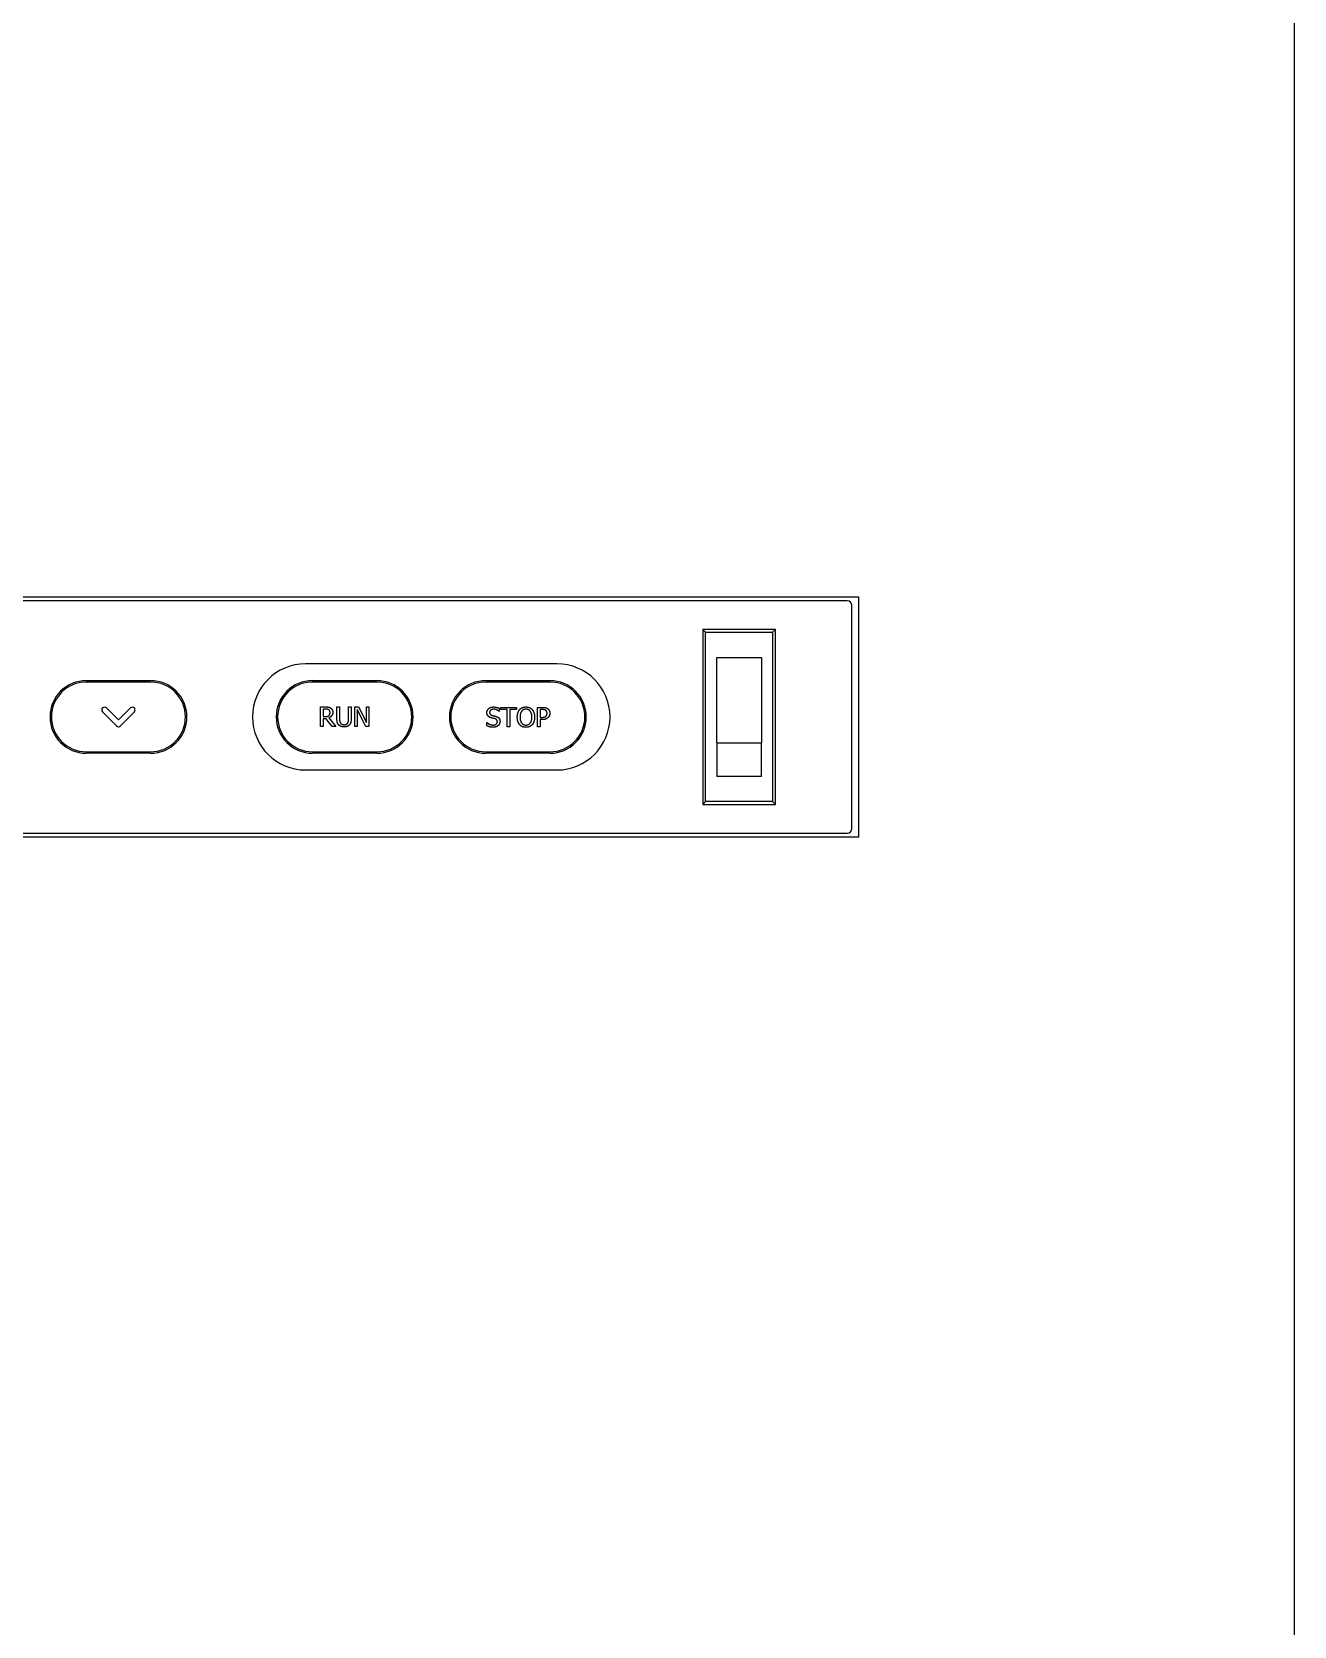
# Model space of a CAD drawing. Extents: x 109308 to 114204, y 60901 to 64142.
# Drawn here: x 112123.2 to 112349.1, y 62564.7 to 62850 of the extents above; entities that cross this region are included whole.
import ezdxf

# ---------------------------------------------------------------- set-up
doc = ezdxf.new("R2010")
doc.units = 0
doc.header["$LTSCALE"] = 10
doc.header["$MEASUREMENT"] = 0
doc.layers.get('0').update_dxf_attribs({"linetype": 'CONTINUOUS'})
doc.layers.add('가시적인_것_ISO_', color=3, linetype='CONTINUOUS')
doc.layers.add('가시적인_좁은_것_ISO_', color=3, linetype='CONTINUOUS')

# ---------------------------------------------------------------- blocks, each defined once
blk = doc.blocks.new('44Q1XC')
at = {"layer": '가시적인_것_ISO_'}
for p, q in [((17370.93, 5933.59), (17370.93, 5273.59)), ((16908.93, 5662.09), (17292.93, 5662.09)), ((17292.93, 5662.09), (17292.93, 5619.09)), ((17290.94, 5661.39), (16910.74, 5661.39)), ((17291.74, 5620.59), (17291.74, 5660.59)), ((17278.08, 5656.24), (17265.08, 5656.24)), ((17265.58, 5655.74), (17265.08, 5656.24)), ((17265.08, 5656.24), (17265.08, 5624.94)), ((17278.08, 5656.24), (17277.58, 5655.74)), ((17278.08, 5624.94), (17278.08, 5656.24)), ((17267.58, 5651.24), (17275.58, 5651.24)), ((17267.58, 5635.94), (17267.58, 5651.24)), ((17275.58, 5651.24), (17275.58, 5635.94)), ((17238.97, 5650.09), (17193.97, 5650.09)), ((17154.72, 5647.09), (17166.22, 5647.09)), ((17166.22, 5646.84), (17154.72, 5646.84)), ((17195.22, 5647.09), (17206.72, 5647.09)), ((17206.72, 5646.84), (17195.22, 5646.84)), ((17226.22, 5647.09), (17237.72, 5647.09)), ((17237.72, 5646.84), (17226.22, 5646.84)), ((17158.33, 5642.19), (17160.47, 5640.05)), ((17160.47, 5640.05), (17162.62, 5642.19)), ((17196.65, 5642.38), (17197.55, 5642.38)), ((17196.65, 5638.88), (17196.65, 5642.38)), ((17197.58, 5641.98), (17197.11, 5641.98)), ((17197.11, 5641.98), (17197.11, 5640.66)), ((17199.59, 5642.38), (17200.06, 5642.38)), ((17199.59, 5640.19), (17199.59, 5642.38)), ((17200.06, 5642.38), (17200.06, 5640.19)), ((17201.66, 5642.38), (17202.13, 5642.38)), ((17201.66, 5640.18), (17201.66, 5642.38)), ((17202.13, 5642.38), (17202.13, 5640.19)), ((17202.79, 5642.38), (17203.45, 5642.38)), ((17202.79, 5638.88), (17202.79, 5642.38)), ((17203.23, 5641.9), (17203.23, 5638.88)), ((17204.78, 5638.88), (17203.23, 5641.9)), ((17203.45, 5642.38), (17204.86, 5639.61)), ((17204.86, 5642.38), (17205.3, 5642.38)), ((17204.86, 5639.61), (17204.86, 5642.38)), ((17205.3, 5642.38), (17205.3, 5638.88)), ((17228.65, 5642.14), (17228.65, 5641.58)), ((17228.9, 5642.3), (17231.71, 5642.3)), ((17228.9, 5641.89), (17228.9, 5642.3)), ((17230.07, 5641.89), (17228.9, 5641.89)), ((17230.07, 5638.8), (17230.07, 5641.89)), ((17230.54, 5641.89), (17230.54, 5638.8)), ((17231.71, 5641.89), (17230.54, 5641.89)), ((17231.71, 5642.3), (17231.71, 5641.89)), ((17235.48, 5642.3), (17236.35, 5642.3)), ((17235.48, 5638.8), (17235.48, 5642.3)), ((17236.33, 5641.9), (17235.94, 5641.9)), ((17235.94, 5641.9), (17235.94, 5640.51)), ((17160.12, 5638.99), (17157.62, 5641.49)), ((17163.33, 5641.49), (17160.83, 5638.99)), ((17197.11, 5640.66), (17197.52, 5640.66)), ((17197.11, 5640.27), (17197.11, 5638.88)), ((17197.65, 5640.27), (17197.11, 5640.27)), ((17198.75, 5638.88), (17197.65, 5640.27)), ((17198.11, 5640.4), (17199.36, 5638.88)), ((17226.4, 5639.6), (17226.44, 5639.6)), ((17226.4, 5639.01), (17226.4, 5639.6)), ((17228.65, 5641.58), (17228.61, 5641.58)), ((17235.94, 5640.51), (17236.26, 5640.51)), ((17235.94, 5640.11), (17235.94, 5638.8)), ((17236.33, 5640.11), (17235.94, 5640.11)), ((17197.11, 5638.88), (17196.65, 5638.88)), ((17199.36, 5638.88), (17198.75, 5638.88)), ((17203.23, 5638.88), (17202.79, 5638.88)), ((17205.3, 5638.88), (17204.78, 5638.88)), ((17230.54, 5638.8), (17230.07, 5638.8)), ((17235.94, 5638.8), (17235.48, 5638.8)), ((17154.72, 5634.34), (17166.22, 5634.34)), ((17166.22, 5634.09), (17154.72, 5634.09)), ((17195.22, 5634.34), (17206.72, 5634.34)), ((17206.72, 5634.09), (17195.22, 5634.09)), ((17226.22, 5634.34), (17237.72, 5634.34)), ((17237.72, 5634.09), (17226.22, 5634.09)), ((17267.58, 5635.94), (17267.58, 5629.94)), ((17267.58, 5635.94), (17275.58, 5635.94)), ((17275.58, 5629.94), (17275.58, 5635.94)), ((17193.97, 5631.09), (17238.97, 5631.09)), ((17275.58, 5629.94), (17267.58, 5629.94)), ((17265.08, 5624.94), (17265.58, 5625.44)), ((17265.08, 5624.94), (17278.08, 5624.94)), ((17278.08, 5624.94), (17277.58, 5625.44)), ((17292.93, 5619.09), (16908.93, 5619.09)), ((16910.74, 5619.79), (17290.94, 5619.79))]:
    blk.add_line(p, q, dxfattribs=at)
for centre, radius, start, end in [((17290.94, 5660.59), 0.8, 0, 90), ((17193.97, 5640.59), 9.5, 90, 270), ((17238.97, 5640.59), 9.5, 270, 90), ((17154.72, 5640.59), 6.5, 90, 270), ((17154.72, 5640.59), 6.25, 90, 270), ((17166.22, 5640.59), 6.5, 270, 90), ((17166.22, 5640.59), 6.25, 270, 90), ((17195.22, 5640.59), 6.5, 90, 270), ((17195.22, 5640.59), 6.25, 90, 270), ((17206.72, 5640.59), 6.5, 270, 90), ((17206.72, 5640.59), 6.25, 270, 90), ((17226.22, 5640.59), 6.5, 90, 270), ((17226.22, 5640.59), 6.25, 90, 270), ((17237.72, 5640.59), 6.5, 270, 90), ((17237.72, 5640.59), 6.25, 270, 90), ((17157.97, 5641.84), 0.5, 45, 225), ((17162.97, 5641.84), 0.5, 315, 135), ((17160.47, 5639.34), 0.5, 225, 315), ((17290.94, 5620.59), 0.8, 270, 0)]:
    blk.add_arc(centre, radius, start, end, dxfattribs=at)
for points in [[(17197.55, 5642.38), (17197.85, 5642.38), (17198.26, 5642.31), (17198.44, 5642.19)], [(17198.13, 5641.86), (17198.03, 5641.92), (17197.77, 5641.98), (17197.58, 5641.98)], [(17198.44, 5642.19), (17198.63, 5642.07), (17198.84, 5641.7), (17198.84, 5641.43)], [(17226.43, 5641.37), (17226.43, 5641.79), (17227.09, 5642.37), (17227.61, 5642.37)], [(17227.64, 5641.96), (17227.32, 5641.96), (17226.92, 5641.66), (17226.92, 5641.41)], [(17227.61, 5642.37), (17227.9, 5642.37), (17228.42, 5642.25), (17228.65, 5642.14)], [(17228.61, 5641.58), (17228.45, 5641.74), (17227.92, 5641.96), (17227.64, 5641.96)], [(17231.87, 5640.55), (17231.87, 5640.99), (17232.09, 5641.66), (17232.29, 5641.9)], [(17232.29, 5641.9), (17232.49, 5642.14), (17233.06, 5642.38), (17233.42, 5642.38)], [(17233.42, 5641.98), (17233.17, 5641.98), (17232.79, 5641.8), (17232.64, 5641.61)], [(17233.42, 5642.38), (17233.77, 5642.38), (17234.35, 5642.13), (17234.54, 5641.9)], [(17234.19, 5641.61), (17234.05, 5641.79), (17233.66, 5641.98), (17233.42, 5641.98)], [(17234.54, 5641.9), (17234.74, 5641.67), (17234.96, 5640.99), (17234.96, 5640.55)], [(17236.95, 5641.77), (17236.84, 5641.84), (17236.54, 5641.9), (17236.33, 5641.9)], [(17236.35, 5642.3), (17236.67, 5642.3), (17237.1, 5642.2), (17237.27, 5642.09)], [(17237.27, 5642.09), (17237.47, 5641.95), (17237.69, 5641.54), (17237.69, 5641.25)], [(17197.52, 5640.66), (17197.72, 5640.66), (17198.04, 5640.73), (17198.16, 5640.84)], [(17198.84, 5641.43), (17198.84, 5641.05), (17198.45, 5640.53), (17198.11, 5640.4)], [(17198.35, 5641.39), (17198.35, 5641.54), (17198.25, 5641.78), (17198.13, 5641.86)], [(17198.16, 5640.84), (17198.26, 5640.94), (17198.35, 5641.21), (17198.35, 5641.39)], [(17199.93, 5639.13), (17199.74, 5639.31), (17199.59, 5639.82), (17199.59, 5640.19)], [(17200.86, 5638.8), (17200.55, 5638.8), (17200.09, 5638.97), (17199.93, 5639.13)], [(17200.06, 5640.19), (17200.06, 5639.95), (17200.12, 5639.62), (17200.21, 5639.49)], [(17200.21, 5639.49), (17200.3, 5639.35), (17200.63, 5639.2), (17200.86, 5639.2)], [(17200.86, 5639.2), (17201.08, 5639.2), (17201.42, 5639.35), (17201.51, 5639.49)], [(17201.79, 5639.13), (17201.62, 5638.96), (17201.18, 5638.8), (17200.86, 5638.8)], [(17201.51, 5639.49), (17201.6, 5639.62), (17201.66, 5639.95), (17201.66, 5640.18)], [(17202.13, 5640.19), (17202.13, 5639.83), (17201.98, 5639.31), (17201.79, 5639.13)], [(17227.55, 5638.74), (17227.17, 5638.74), (17226.64, 5638.9), (17226.4, 5639.01)], [(17226.66, 5640.73), (17226.55, 5640.85), (17226.43, 5641.16), (17226.43, 5641.37)], [(17226.44, 5639.6), (17226.67, 5639.38), (17227.25, 5639.14), (17227.52, 5639.14)], [(17227.24, 5640.42), (17227.05, 5640.47), (17226.77, 5640.62), (17226.66, 5640.73)], [(17226.92, 5641.41), (17226.92, 5641.19), (17227.15, 5640.93), (17227.37, 5640.87)], [(17227.87, 5640.27), (17227.71, 5640.31), (17227.44, 5640.37), (17227.24, 5640.42)], [(17227.37, 5640.87), (17227.52, 5640.83), (17227.95, 5640.73), (17228.09, 5640.68)], [(17227.52, 5639.14), (17227.91, 5639.14), (17228.3, 5639.47), (17228.3, 5639.73)], [(17228.47, 5639.06), (17228.3, 5638.91), (17227.87, 5638.74), (17227.55, 5638.74)], [(17228.3, 5639.73), (17228.3, 5639.94), (17228.09, 5640.2), (17227.87, 5640.27)], [(17228.09, 5640.68), (17228.45, 5640.57), (17228.78, 5640.13), (17228.78, 5639.8)], [(17228.78, 5639.8), (17228.78, 5639.6), (17228.62, 5639.2), (17228.47, 5639.06)], [(17232.29, 5639.21), (17232.09, 5639.44), (17231.87, 5640.12), (17231.87, 5640.55)], [(17233.42, 5638.73), (17233.06, 5638.73), (17232.49, 5638.97), (17232.29, 5639.21)], [(17232.64, 5641.61), (17232.5, 5641.43), (17232.36, 5640.89), (17232.36, 5640.55)], [(17232.36, 5640.55), (17232.36, 5639.87), (17232.93, 5639.13), (17233.42, 5639.13)], [(17233.42, 5639.13), (17233.9, 5639.13), (17234.48, 5639.87), (17234.48, 5640.55)], [(17234.54, 5639.21), (17234.33, 5638.96), (17233.76, 5638.73), (17233.42, 5638.73)], [(17234.48, 5640.55), (17234.48, 5640.9), (17234.33, 5641.44), (17234.19, 5641.61)], [(17234.96, 5640.55), (17234.96, 5640.13), (17234.75, 5639.44), (17234.54, 5639.21)], [(17236.26, 5640.51), (17236.54, 5640.51), (17236.89, 5640.6), (17237, 5640.72)], [(17237.38, 5640.47), (17237.2, 5640.29), (17236.71, 5640.11), (17236.33, 5640.11)], [(17237.2, 5641.24), (17237.2, 5641.42), (17237.08, 5641.68), (17236.95, 5641.77)], [(17237, 5640.72), (17237.11, 5640.82), (17237.2, 5641.07), (17237.2, 5641.24)], [(17237.69, 5641.25), (17237.69, 5641.02), (17237.53, 5640.61), (17237.38, 5640.47)]]:
    blk.add_open_spline(points, degree=2, dxfattribs=at)
at = {"layer": '가시적인_좁은_것_ISO_'}
for p, q in [((17265.58, 5655.74), (17277.58, 5655.74)), ((17265.58, 5625.44), (17265.58, 5655.74)), ((17277.58, 5655.74), (17277.58, 5625.44)), ((17277.58, 5625.44), (17265.58, 5625.44))]:
    blk.add_line(p, q, dxfattribs=at)
blk = doc.blocks.new('33CSS')
blk.add_blockref('44Q1XC', (92607.27, 57567.1))

msp = doc.modelspace()

# ---------------------------------------------------------------- block references
msp.add_blockref('33CSS', (2370.936, -480.288))

doc.saveas('drawing.dxf')
